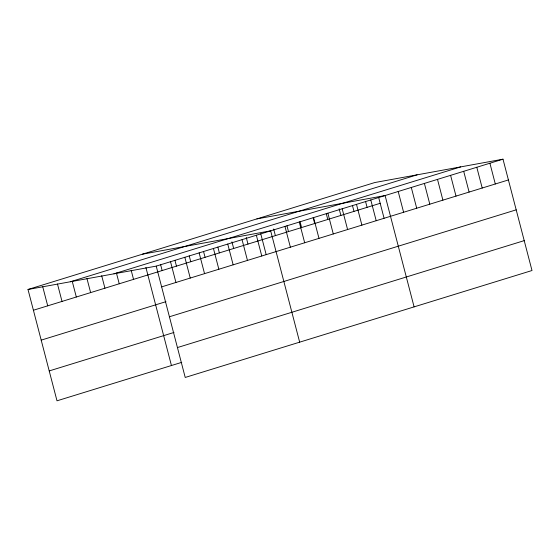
<?xml version="1.0" encoding="UTF-8"?>
<svg xmlns="http://www.w3.org/2000/svg" width="560" height="560" viewBox="0 0 560 560"><rect width="100%" height="100%" fill="white"/><g stroke="black" fill="none" stroke-linecap="round" stroke-linejoin="round"><path stroke-width="0.84" d="M28 289.478L374.78 182.546L502.999 159.187L532 270.522L185.22 377.454L156.226 266.119L28 289.478L57.001 400.813L181.769 362.341M70.315 281.771L417.088 174.839M113.911 273.826L460.684 166.894M156.226 266.119L502.999 159.187M33.411 310.247L380.184 203.308M161.63 286.881L508.41 179.949M41.195 340.13L165.963 301.658M169.414 316.771L516.194 209.839M49.217 370.93L173.985 332.451M177.436 347.564L524.216 240.632M256.872 218.904L385.098 195.545L414.099 306.88M142.436 254.191L270.662 230.832L299.663 342.167M489.902 163.226L495.306 183.988M476.798 167.265L482.209 188.027M463.701 171.304L469.105 192.066M450.597 175.343L456.008 196.105M437.5 179.382L442.904 200.144M424.396 183.421L429.807 204.19M411.299 187.46L416.703 208.229M398.195 191.506L403.606 212.268M378.672 197.491L384.076 218.253M370.79 199.955L376.201 220.717M365.568 201.537L367.087 207.347M356.489 204.365L361.893 225.127M352.471 205.576L353.983 211.386M342.181 208.775L347.592 229.537M339.15 208.782L340.886 215.425M327.88 213.185L333.284 233.954M326.27 213.654L327.782 219.464M313.572 217.595L318.983 238.364M313.166 217.693L314.685 223.51M300.069 221.732L301.581 227.549M299.271 222.012L304.675 242.774M286.965 225.771L288.484 231.588M284.963 226.422L290.374 247.184M273.651 228.984L275.38 235.627M260.764 233.856L266.175 254.611M256.354 235.242L261.765 256.004M246.246 237.433L247.975 244.076M242.053 239.652L247.457 260.414M231.938 241.843L233.674 248.486M227.745 244.062L233.156 264.831M217.854 247.086L219.366 252.903M213.444 248.479L218.848 269.241M203.546 251.496L205.065 257.313M199.136 252.889L204.547 273.651M189.245 255.906L190.757 261.723M184.835 257.299L190.239 278.061M174.937 260.316L176.456 266.133M170.527 261.709L175.938 282.471M160.636 264.733L162.148 270.543M145.901 267.477L171.437 365.526M131.159 270.228L133.539 279.363M116.424 272.979L119.238 283.78M101.689 275.73L104.93 288.19M86.947 278.481L90.629 292.6M72.212 281.232L76.321 297.01M57.477 283.983L62.02 301.42M42.735 286.734L47.712 305.83"/></g></svg>
